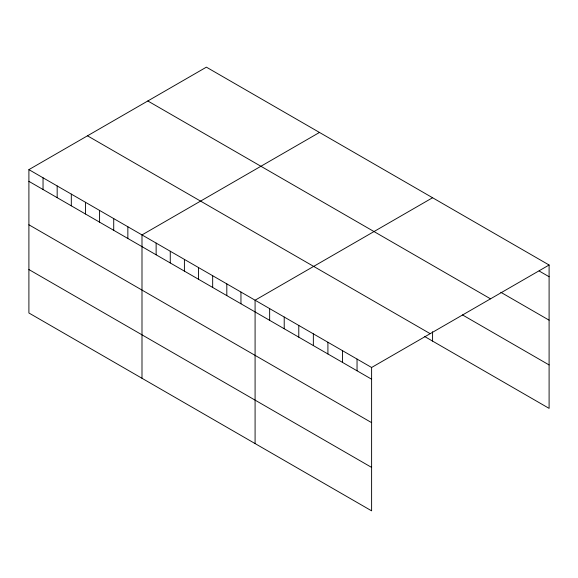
<?xml version="1.0" encoding="UTF-8"?>
<svg xmlns="http://www.w3.org/2000/svg" width="578" height="578" viewBox="0 0 578 578"><rect width="100%" height="100%" fill="white"/><g stroke="black" fill="none" stroke-linecap="round" stroke-linejoin="round"><path stroke-width="0.87" d="M28.9 169.629L371.611 367.485L371.611 510.844L28.9 312.987L28.9 169.629L206.389 67.156L549.1 265.013L549.1 408.371L424.397 336.374M319.482 132.449L141.993 234.921L141.993 378.279M432.582 197.741L255.086 300.213L255.086 443.572M371.611 367.485L549.1 265.013M539.137 270.981L549.1 276.732M500.808 292.287L549.1 320.176M147.816 100.969L490.527 298.833M462.479 314.916L549.1 364.935M87.473 135.808L430.184 333.672M28.9 181.347L371.611 379.204M28.9 224.784L371.611 422.648M28.9 269.543L371.611 467.407M432.582 331.729L432.582 341.099M357.045 359.083L357.045 370.794M342.479 350.673L342.479 362.384M327.914 342.263L327.914 353.982M313.348 333.853L313.348 345.572M298.783 325.443L298.783 337.162M284.217 317.033L284.217 328.752M269.651 308.623L269.651 320.342M240.954 292.056L240.954 303.768M226.814 283.892L226.814 295.611M212.675 275.728L212.675 287.447M198.543 267.571L198.543 279.282M184.404 259.406L184.404 271.125M170.264 251.242L170.264 262.961M156.132 243.085L156.132 254.804M127.854 226.757L127.854 238.476M113.722 218.6L113.722 230.319M99.582 210.435L99.582 222.154M85.45 202.271L85.45 213.99M71.311 194.114L71.311 205.833M57.171 185.95L57.171 197.669M43.039 177.786L43.039 189.505"/></g></svg>
